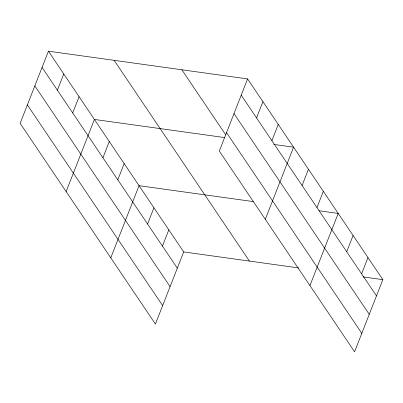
<?xml version="1.0" encoding="UTF-8"?>
<svg xmlns="http://www.w3.org/2000/svg" width="403" height="403" viewBox="0 0 403 403"><rect width="100%" height="100%" fill="white"/><g stroke="black" fill="none" stroke-linecap="round" stroke-linejoin="round"><path stroke-width="0.6" d="M48.425 51.196L20.15 123.343L155.417 324.072L183.687 251.925L48.425 51.196L247.583 78.928L382.85 279.657L354.575 351.804L219.313 151.075L247.583 78.928M57.387 90.191L63.755 73.945M72.716 112.941L79.084 96.695M66.142 191.591L94.413 119.444L224.773 137.594M102.926 157.769L109.294 141.524M117.807 179.849L124.174 163.603M110.78 257.834L139.05 185.682L253.406 201.606M147.563 224.013L153.931 207.767M162.444 246.092L168.812 229.846M256.55 117.923L262.917 101.677M271.879 140.672L278.246 124.426M265.3 219.323L293.575 147.176L273.733 144.41M302.089 185.501L308.456 169.255M316.965 207.58L323.332 191.334M309.937 285.561L338.213 213.414L318.99 210.739M346.726 251.744L353.093 235.493M361.602 273.823L367.969 257.577M183.687 251.925L298.658 267.935M363.007 276.891L382.85 279.657M241.216 95.173L376.483 295.903M233.987 113.621L369.254 314.35M226.541 132.627L361.803 333.357M181.864 69.774L225.761 134.919M114.15 60.349L249.412 261.079M42.058 67.442L177.325 268.171M34.829 85.889L170.091 286.619M27.379 104.896L162.646 305.625"/></g></svg>
